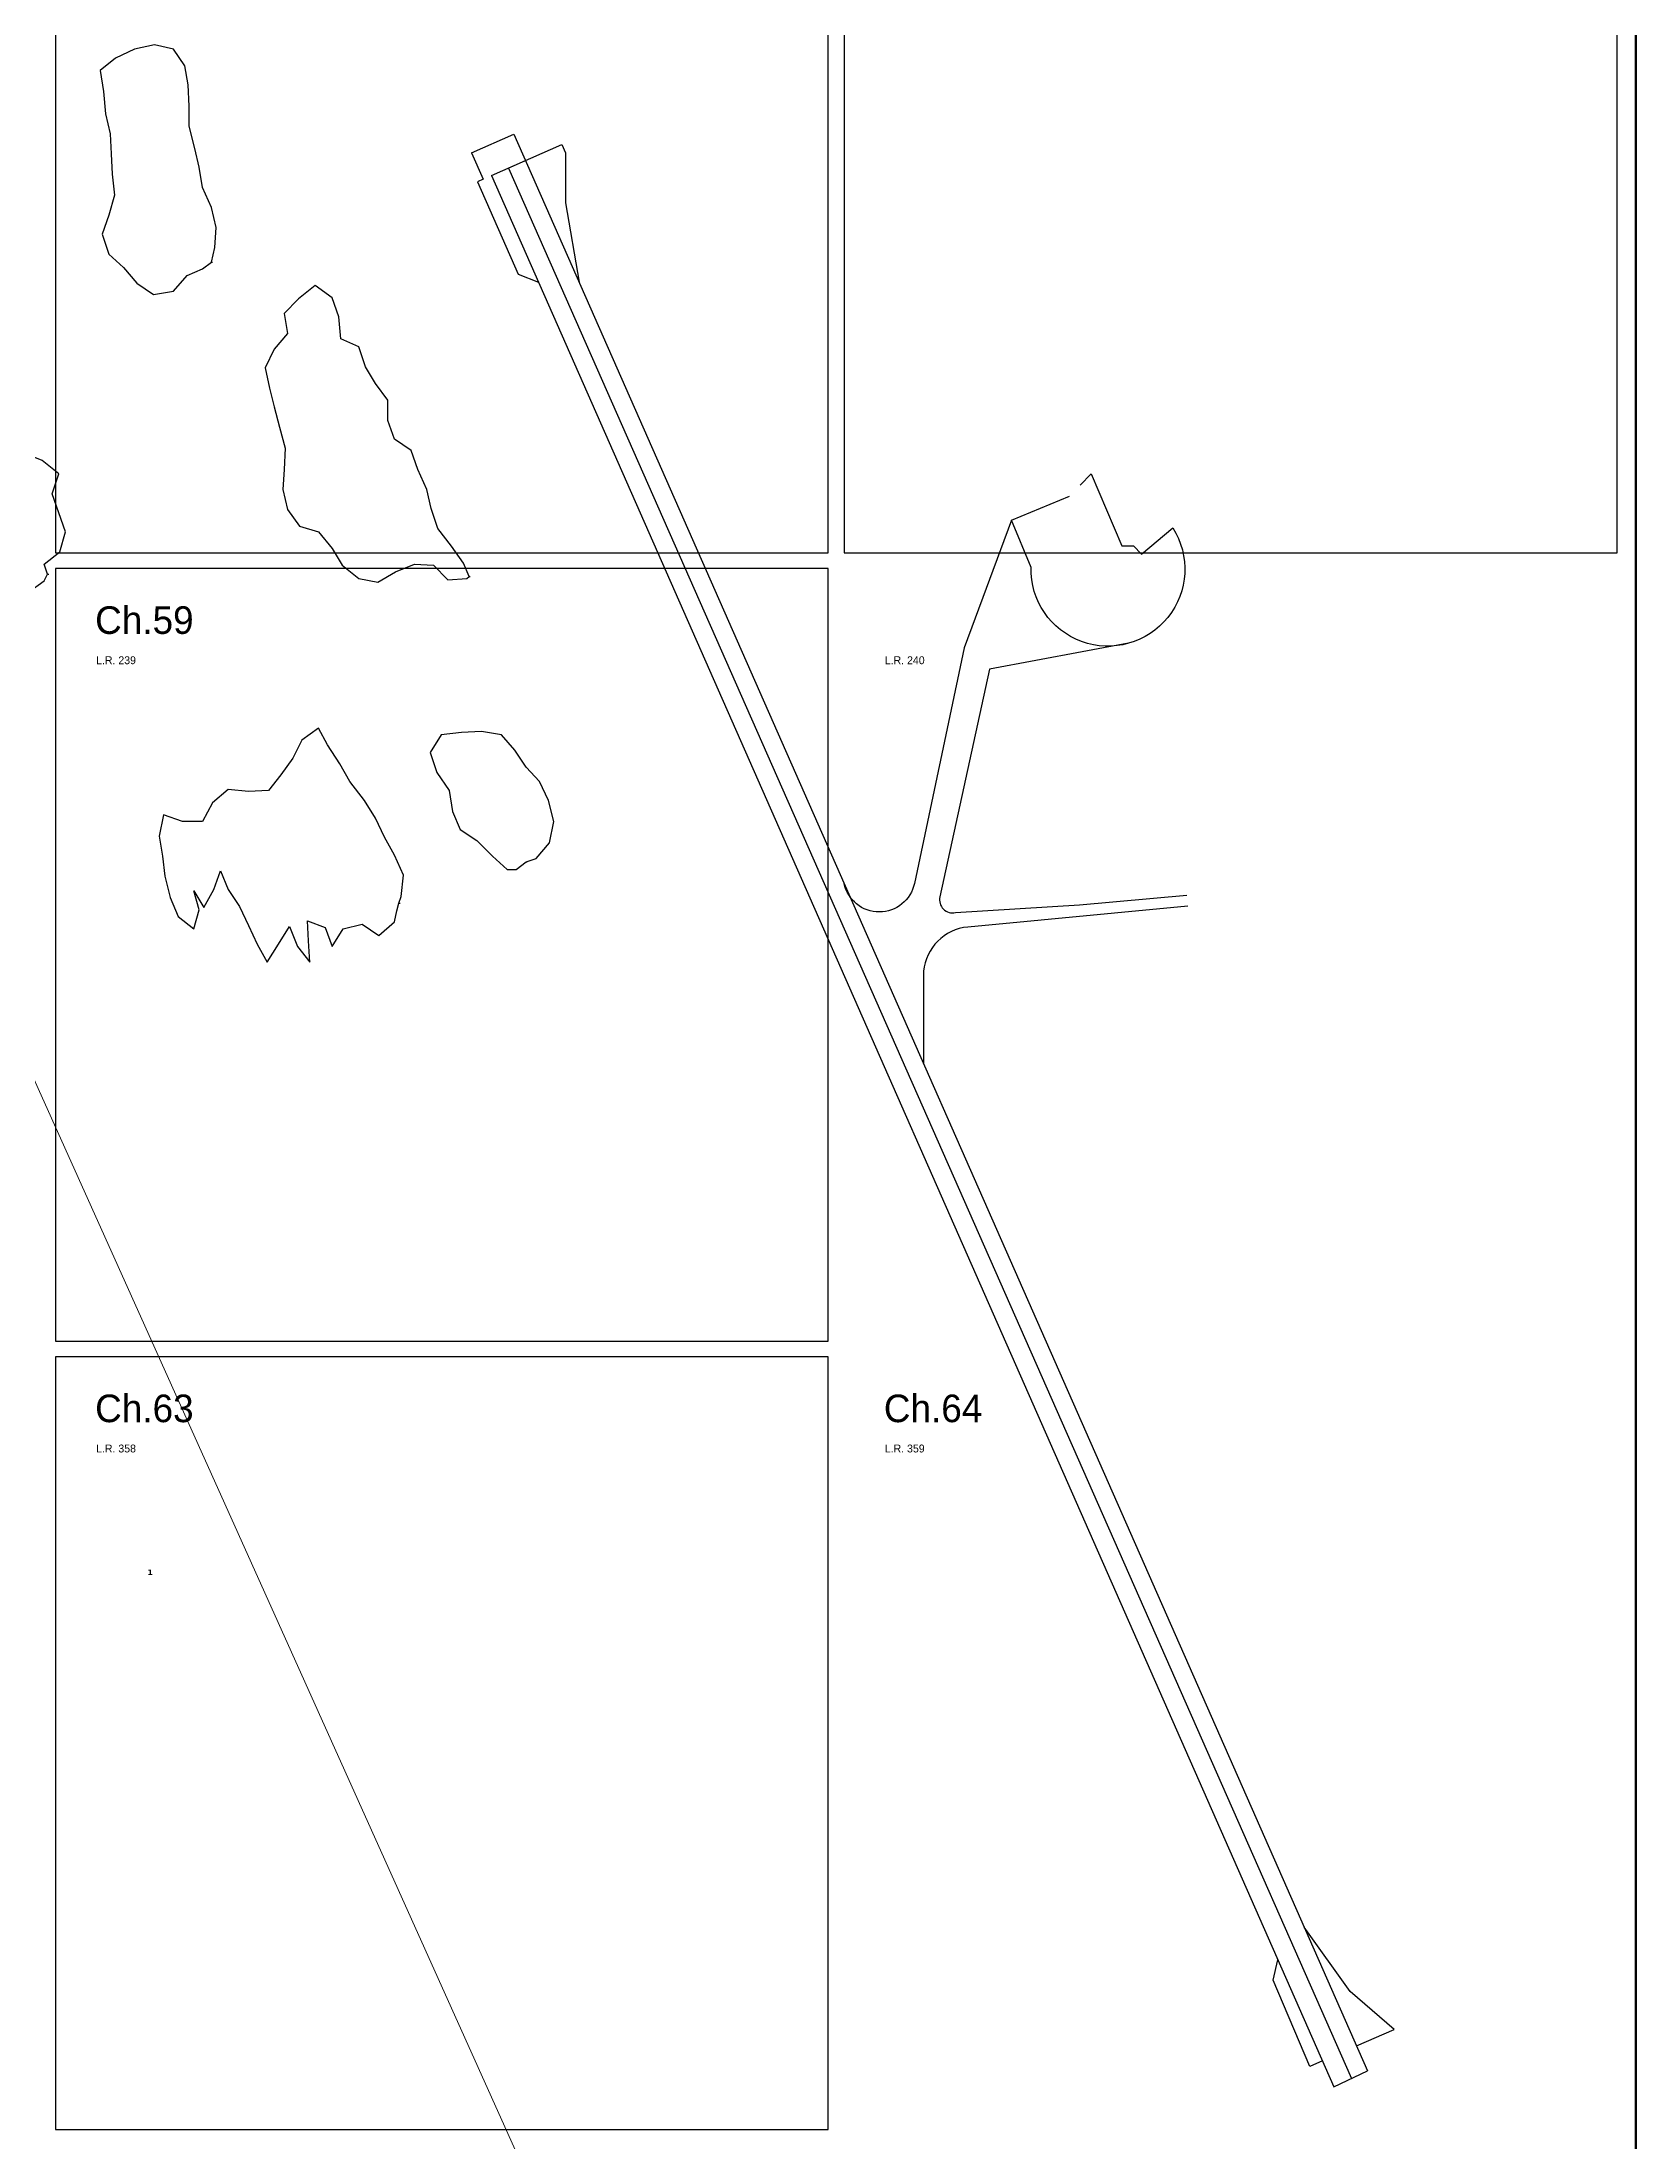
# Model space of a CAD drawing. Header units: millimetres. Extents: x 0 to 6558, y 60 to 10727.
# Drawn here: x 2183 to 4204, y 2399 to 5063 of the extents above; entities that cross this region are included whole.
import ezdxf

# ---------------------------------------------------------------- set-up
doc = ezdxf.new("R2010")
doc.units = ezdxf.units.MM
for name, color, linetype, lineweight in [('0 LAGUNA', 140, 'Continuous', 30), ('0 N° CHACRAS', 253, 'Continuous', 35), ('0 N° DE PARCELA', 255, 'Continuous', 25), ('0 SIG - PARCELAS', 252, 'Continuous', 18), ('RECUADRO', 7, 'Continuous', 18)]:
    doc.layers.add(name, color=color, linetype=linetype, lineweight=lineweight)
doc.layers.add('0 Nº DE LOTE', color=251, linetype='Continuous')
doc.layers.add('0 SIG - CHACRAS', color=253, linetype='Continuous')
doc.styles.get("Standard").update_dxf_attribs({"font": 'arial.ttf'})
doc.styles.add('STYLE1', font='arial.ttf')

msp = doc.modelspace()

# ---------------------------------------------------------------- linework, layer by layer
at = {"layer": '0 LAGUNA'}
for points in [[(2397.959, 4783.994), (2402.201, 4802.378), (2403.615, 4827.832), (2397.959, 4853.287), (2386.646, 4878.741), (2382.403, 4904.196), (2376.747, 4928.236), (2369.676, 4956.519), (2369.676, 4981.973), (2368.262, 5008.842), (2364.019, 5032.883), (2349.878, 5054.095), (2325.837, 5059.751), (2300.383, 5054.095), (2276.343, 5042.782), (2256.545, 5027.226), (2260.787, 5000.357), (2263.615, 4972.075), (2269.272, 4946.62), (2270.686, 4921.165), (2272.1, 4895.711), (2274.928, 4868.842), (2267.858, 4843.388), (2259.373, 4819.347), (2267.858, 4793.893), (2286.241, 4776.923), (2303.211, 4757.125), (2324.423, 4742.984), (2349.878, 4747.226), (2366.848, 4767.024), (2386.646, 4775.509), (2397.959, 4783.994), (2399.373, 4783.994)], [(2397.959, 4783.994), (2402.201, 4802.378), (2403.615, 4827.832), (2397.959, 4853.287), (2386.646, 4878.741), (2382.403, 4904.196), (2376.747, 4928.236), (2369.676, 4956.519), (2369.676, 4981.973), (2368.262, 5008.842), (2364.019, 5032.883), (2349.878, 5054.095), (2325.837, 5059.751), (2300.383, 5054.095), (2276.343, 5042.782), (2256.545, 5027.226), (2260.787, 5000.357), (2263.615, 4972.075), (2269.272, 4946.62), (2270.686, 4921.165), (2272.1, 4895.711), (2274.928, 4868.842), (2267.858, 4843.388), (2259.373, 4819.347), (2267.858, 4793.893), (2286.241, 4776.923), (2303.211, 4757.125), (2324.423, 4742.984), (2349.878, 4747.226), (2366.848, 4767.024), (2386.646, 4775.509), (2397.959, 4783.994), (2399.373, 4783.994)], [(2724.625, 4385.206), (2717.555, 4402.176), (2701.999, 4423.388), (2685.029, 4446.014), (2676.545, 4471.468), (2670.888, 4495.509), (2659.575, 4520.963), (2651.09, 4545.004), (2629.878, 4559.145), (2621.393, 4583.186), (2621.393, 4608.64), (2605.837, 4629.852), (2593.11, 4651.064), (2584.625, 4676.519), (2561.999, 4686.418), (2559.171, 4714.701), (2550.686, 4738.741), (2529.474, 4754.297), (2508.262, 4737.327), (2489.878, 4718.943), (2494.12, 4693.489), (2477.151, 4673.691), (2465.837, 4649.65), (2471.494, 4624.196), (2477.151, 4600.155), (2484.221, 4574.701), (2491.292, 4547.832), (2489.878, 4520.963), (2488.464, 4495.509), (2494.12, 4470.054), (2509.676, 4448.842), (2533.716, 4441.771), (2550.686, 4420.559), (2563.413, 4399.347), (2584.625, 4382.378), (2608.666, 4378.135), (2631.292, 4390.862), (2655.332, 4400.761), (2679.373, 4399.347), (2697.757, 4380.963), (2721.797, 4382.378), (2724.625, 4385.206), (2726.039, 4385.206)], [(2724.625, 4385.206), (2717.555, 4402.176), (2701.999, 4423.388), (2685.029, 4446.014), (2676.545, 4471.468), (2670.888, 4495.509), (2659.575, 4520.963), (2651.09, 4545.004), (2629.878, 4559.145), (2621.393, 4583.186), (2621.393, 4608.64), (2605.837, 4629.852), (2593.11, 4651.064), (2584.625, 4676.519), (2561.999, 4686.418), (2559.171, 4714.701), (2550.686, 4738.741), (2529.474, 4754.297), (2508.262, 4737.327), (2489.878, 4718.943), (2494.12, 4693.489), (2477.151, 4673.691), (2465.837, 4649.65), (2471.494, 4624.196), (2477.151, 4600.155), (2484.221, 4574.701), (2491.292, 4547.832), (2489.878, 4520.963), (2488.464, 4495.509), (2494.12, 4470.054), (2509.676, 4448.842), (2533.716, 4441.771), (2550.686, 4420.559), (2563.413, 4399.347), (2584.625, 4382.378), (2608.666, 4378.135), (2631.292, 4390.862), (2655.332, 4400.761), (2679.373, 4399.347), (2697.757, 4380.963), (2721.797, 4382.378), (2724.625, 4385.206), (2726.039, 4385.206)], [(2190.08, 4388.034), (2185.837, 4400.761), (2205.635, 4416.317), (2212.706, 4441.771), (2204.221, 4465.812), (2195.736, 4489.852), (2204.221, 4515.307), (2183.009, 4532.277), (2158.969, 4542.176), (2143.413, 4520.963), (2154.726, 4496.923), (2144.827, 4474.297), (2127.858, 4455.913), (2122.201, 4429.044), (2136.343, 4406.418), (2149.07, 4383.792), (2166.039, 4365.408), (2185.837, 4379.549), (2190.08, 4388.034), (2191.494, 4388.034)], [(2190.08, 4388.034), (2185.837, 4400.761), (2205.635, 4416.317), (2212.706, 4441.771), (2204.221, 4465.812), (2195.736, 4489.852), (2204.221, 4515.307), (2183.009, 4532.277), (2158.969, 4542.176), (2143.413, 4520.963), (2154.726, 4496.923), (2144.827, 4474.297), (2127.858, 4455.913), (2122.201, 4429.044), (2136.343, 4406.418), (2149.07, 4383.792), (2166.039, 4365.408), (2185.837, 4379.549), (2190.08, 4388.034), (2191.494, 4388.034)], [(2635.534, 3970.862), (2638.363, 3979.347), (2641.191, 4006.216), (2629.878, 4031.67), (2617.151, 4054.297), (2605.837, 4078.337), (2591.696, 4100.963), (2573.312, 4125.004), (2560.585, 4147.63), (2545.029, 4171.67), (2533.716, 4192.883), (2512.504, 4177.327), (2501.191, 4154.701), (2485.635, 4133.489), (2470.08, 4113.691), (2444.625, 4112.277), (2419.171, 4115.105), (2399.373, 4098.135), (2386.646, 4074.095), (2361.191, 4074.095), (2337.151, 4082.58), (2331.494, 4055.711), (2335.736, 4030.256), (2338.565, 4004.802), (2345.635, 3977.933), (2355.534, 3953.893), (2375.332, 3938.337), (2382.403, 3962.378), (2375.332, 3986.418), (2388.06, 3965.206), (2400.787, 3987.832), (2409.272, 4011.872), (2419.171, 3987.832), (2433.312, 3966.62), (2444.625, 3942.58), (2455.938, 3918.539), (2468.666, 3895.913), (2482.807, 3918.539), (2496.949, 3941.165), (2506.848, 3915.711), (2522.403, 3895.913), (2520.989, 3922.782), (2519.575, 3948.236), (2542.201, 3939.751), (2550.686, 3915.711), (2564.827, 3938.337), (2588.868, 3943.994), (2610.08, 3929.852), (2629.878, 3946.822), (2632.706, 3960.963), (2635.534, 3970.862), (2636.949, 3970.862)], [(2635.534, 3970.862), (2638.363, 3979.347), (2641.191, 4006.216), (2629.878, 4031.67), (2617.151, 4054.297), (2605.837, 4078.337), (2591.696, 4100.963), (2573.312, 4125.004), (2560.585, 4147.63), (2545.029, 4171.67), (2533.716, 4192.883), (2512.504, 4177.327), (2501.191, 4154.701), (2485.635, 4133.489), (2470.08, 4113.691), (2444.625, 4112.277), (2419.171, 4115.105), (2399.373, 4098.135), (2386.646, 4074.095), (2361.191, 4074.095), (2337.151, 4082.58), (2331.494, 4055.711), (2335.736, 4030.256), (2338.565, 4004.802), (2345.635, 3977.933), (2355.534, 3953.893), (2375.332, 3938.337), (2382.403, 3962.378), (2375.332, 3986.418), (2388.06, 3965.206), (2400.787, 3987.832), (2409.272, 4011.872), (2419.171, 3987.832), (2433.312, 3966.62), (2444.625, 3942.58), (2455.938, 3918.539), (2468.666, 3895.913), (2482.807, 3918.539), (2496.949, 3941.165), (2506.848, 3915.711), (2522.403, 3895.913), (2520.989, 3922.782), (2519.575, 3948.236), (2542.201, 3939.751), (2550.686, 3915.711), (2564.827, 3938.337), (2588.868, 3943.994), (2610.08, 3929.852), (2629.878, 3946.822), (2632.706, 3960.963), (2635.534, 3970.862), (2636.949, 3970.862)], [(2796.747, 4023.186), (2809.474, 4027.428), (2826.444, 4047.226), (2832.1, 4074.095), (2825.029, 4100.963), (2813.716, 4125.004), (2796.747, 4143.388), (2782.605, 4164.6), (2765.635, 4184.398), (2740.181, 4188.64), (2714.726, 4187.226), (2689.272, 4184.398), (2675.13, 4161.771), (2683.615, 4136.317), (2699.171, 4113.691), (2703.413, 4086.822), (2713.312, 4064.196), (2734.524, 4050.054), (2754.322, 4030.256), (2772.706, 4013.287), (2784.019, 4013.287), (2796.747, 4023.186), (2798.161, 4023.186)], [(2796.747, 4023.186), (2809.474, 4027.428), (2826.444, 4047.226), (2832.1, 4074.095), (2825.029, 4100.963), (2813.716, 4125.004), (2796.747, 4143.388), (2782.605, 4164.6), (2765.635, 4184.398), (2740.181, 4188.64), (2714.726, 4187.226), (2689.272, 4184.398), (2675.13, 4161.771), (2683.615, 4136.317), (2699.171, 4113.691), (2703.413, 4086.822), (2713.312, 4064.196), (2734.524, 4050.054), (2754.322, 4030.256), (2772.706, 4013.287), (2784.019, 4013.287), (2796.747, 4023.186), (2798.161, 4023.186)]]:
    msp.add_lwpolyline(points, dxfattribs=at)
at = {"layer": '0 SIG - CHACRAS'}
for points in [[(2199.979, 4415.105), (3179.979, 4415.105), (3179.979, 5395.105), (2199.979, 5395.105)], [(2199.979, 3415.105), (3179.979, 3415.105), (3179.979, 4395.105), (2199.979, 4395.105)], [(2199.979, 2415.105), (3179.979, 2415.105), (3179.979, 3395.105), (2199.979, 3395.105)]]:
    msp.add_lwpolyline(points, close=True, dxfattribs=at)
for points in [[(3691.924, 5395.105), (3199.979, 5395.105), (3199.979, 4415.105), (4179.979, 4415.105), (4179.979, 4726.868)], [(4179.979, 4726.868), (4179.979, 5395.105), (4063.442, 5395.105)], [(2727.366, 4922.586), (2781.173, 4946.291), (3863.594, 2489.422)], [(2752.768, 4893.66), (2842.233, 4933.122), (2846.872, 4922.592), (2846.872, 4859.146), (2863.929, 4758.452)], [(2727.366, 4922.586), (2742.15, 4889.029), (2734.954, 4885.859), (2786.583, 4768.672), (2812.336, 4758.452)], [(2752.75, 4893.699), (2795.966, 4912.714)], [(2774.358, 4903.207), (3843.339, 2479.714)], [(2752.768, 4893.66), (3820.996, 2469.005)], [(3849.672, 2521.021), (3897.317, 2542.012), (3841.741, 2590.112), (3783.232, 2671.827)], [(3806.474, 2501.967), (3790.498, 2494.919), (3744.154, 2604.299), (3749.904, 2630.216)], [(3820.996, 2469.005), (3863.594, 2489.422)]]:
    msp.add_lwpolyline(points, dxfattribs=at)
for points in [[(3499.099, 4501.148), (3513.31, 4515.359), (3552.125, 4423.834), (3566.828, 4423.834), (3577.003, 4413.659), (3616.592, 4446.811, -1.35117769), (3437.001, 4396.539), (3412.264, 4456.497), (3485.76, 4486.819)], [(3412.264, 4456.497), (3352.385, 4294.427), (3289.168, 3995.637, -0.81055828), (3200.002, 3995.637, -0.49262339)], [(3560.76, 4300.345), (3384.351, 4267.414), (3321.337, 3978.681, 0.54648018), (3341.323, 3958.695), (3498.302, 3968.541), (3634.603, 3980.745)], [(3635.86, 3966.711), (3356.927, 3940.447, 0.360228), (3300.727, 3884.247), (3300.727, 3767.012)]]:
    msp.add_lwpolyline(points, format="xyb", dxfattribs=at)
at = {"layer": '0 SIG - PARCELAS'}
msp.add_line((1430.203, 5400.266), (3364.953, 1093.278), dxfattribs=at)
at = {"layer": 'RECUADRO', "color": 7, "lineweight": 60}
msp.add_lwpolyline([(0, 308.868), (4204, 308.868), (4204, 10726.868), (0, 10726.868)], close=True, dxfattribs=at)

# ---------------------------------------------------------------- texts
at = {"layer": '0 N° CHACRAS', "linetype": 'Continuous', "char_height": 35, "width": 338.88889, "attachment_point": 4}
for s, insert in [('{\\fBankGothic Lt BT|b0|i0|c0|p34;Ch.59}', (2250.34, 4329.54)), ('{\\fBankGothic Lt BT|b0|i0|c0|p34;Ch.63}', (2250.34, 3329.54)), ('{\\fBankGothic Lt BT|b0|i0|c0|p34;Ch.64}', (3250.34, 3329.54))]:
    msp.add_mtext(s, dxfattribs=dict(at, insert=insert))
at = {"layer": '0 N° DE PARCELA', "insert": (2316.792, 3121.772), "char_height": 7, "width": 338.88889, "attachment_point": 4, "style": 'STYLE1'}
msp.add_mtext('{\\fVerdana|b1|i0|c0|p34;1}', dxfattribs=at)
at = {"layer": '0 Nº DE LOTE', "char_height": 10, "width": 118.3044, "attachment_point": 1}
for s, insert in [('{\\fBankGothic Lt BT|b0|i0|c0|p34;L.R. 239}', (2251.557, 4283.871)), ('{\\fBankGothic Lt BT|b0|i0|c0|p34;L.R. 240}', (3251.557, 4283.871)), ('{\\fBankGothic Lt BT|b0|i0|c0|p34;L.R. 358}', (2251.557, 3283.871)), ('{\\fBankGothic Lt BT|b0|i0|c0|p34;L.R. 359}', (3251.557, 3283.871))]:
    msp.add_mtext(s, dxfattribs=dict(at, insert=insert))

doc.saveas('drawing.dxf')
